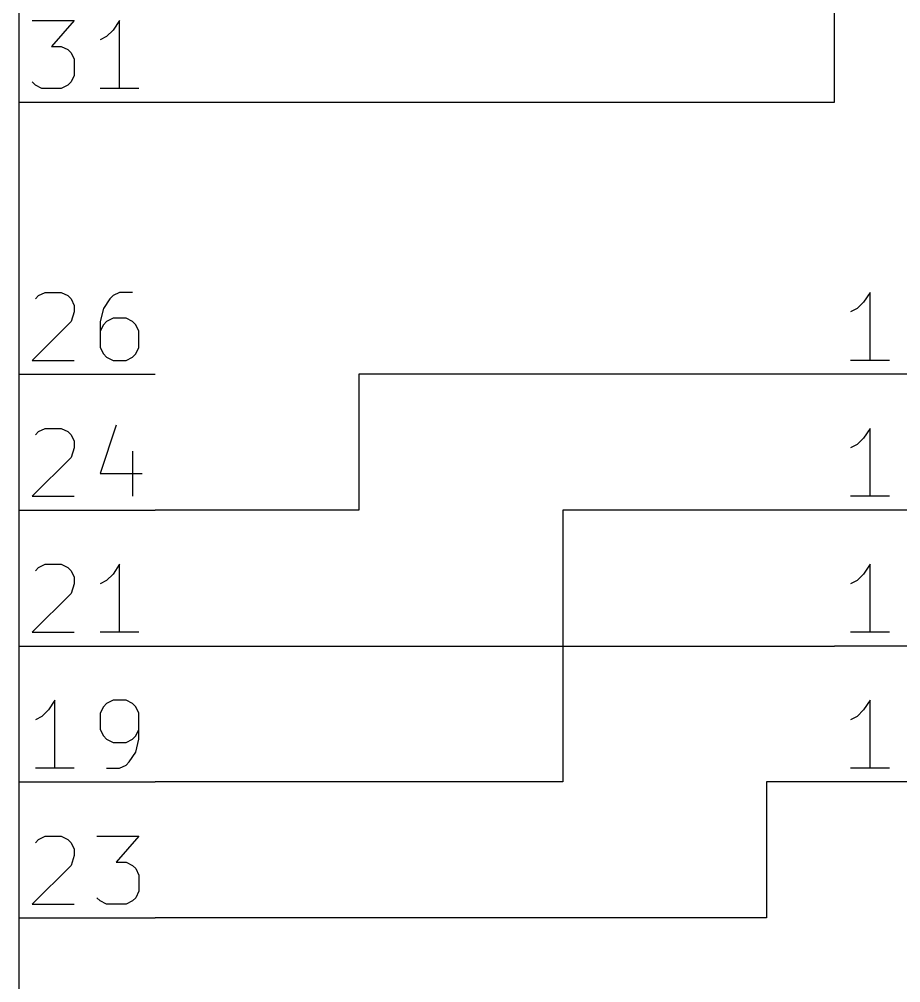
# Model space of a CAD drawing. Extents: x 0.4 to 11.3, y -7.9 to -0.4.
# Drawn here: x 3.95 to 4.599, y -3.798 to -3.089 of the extents above; entities that cross this region are included whole.
import ezdxf

# ---------------------------------------------------------------- set-up
doc = ezdxf.new("R2010")
doc.units = 0
doc.header["$MEASUREMENT"] = 0
for name, color, linetype in [('GREEN3', 91, 'CONTINUOUS'), ('LYELLOW', 51, 'CONTINUOUS'), ('RED2', 1, 'CONTINUOUS'), ('RED3', 11, 'CONTINUOUS')]:
    doc.layers.add(name, color=color, linetype=linetype)

msp = doc.modelspace()

# ---------------------------------------------------------------- linework, layer by layer
at = {"layer": 'GREEN3', "linetype": 'CONTINUOUS'}
for p, q in [((4.55, -3.15), (4.55, -2.5)), ((4.05, -3.15), (4.55, -3.15)), ((4.55, -3.35), (4.2, -3.35)), ((4.2, -3.35), (4.2, -3.45)), ((4.2, -3.45), (4.05, -3.45)), ((4.55, -3.45), (4.35, -3.45)), ((4.35, -3.45), (4.35, -3.65)), ((4.05, -3.55), (4.55, -3.55)), ((4.35, -3.65), (4.05, -3.65)), ((4.5, -3.65), (4.5, -3.75)), ((4.55, -3.65), (4.5, -3.65)), ((4.5, -3.75), (4.05, -3.75))]:
    msp.add_line(p, q, dxfattribs=at)
at = {"layer": 'LYELLOW', "linetype": 'CONTINUOUS'}
msp.add_line((3.95, -3.95), (3.95, -1.95), dxfattribs=at)
at = {"layer": 'RED2', "linetype": 'CONTINUOUS'}
for p, q in [((3.95, -3.95), (3.95, -1.95)), ((3.95, -3.15), (4.05, -3.15)), ((3.95, -3.15), (4.05, -3.15)), ((3.95, -3.35), (4.05, -3.35)), ((3.95, -3.35), (4.05, -3.35)), ((4.65, -3.35), (4.55, -3.35)), ((3.95, -3.45), (4.05, -3.45)), ((3.95, -3.45), (4.05, -3.45)), ((4.65, -3.45), (4.55, -3.45)), ((3.95, -3.55), (4.05, -3.55)), ((3.95, -3.55), (4.05, -3.55)), ((4.65, -3.55), (4.55, -3.55)), ((3.95, -3.65), (4.05, -3.65)), ((3.95, -3.65), (4.05, -3.65)), ((4.65, -3.65), (4.55, -3.65)), ((3.95, -3.75), (4.05, -3.75)), ((3.95, -3.75), (4.05, -3.75))]:
    msp.add_line(p, q, dxfattribs=at)
at = {"layer": 'RED3', "linetype": 'CONTINUOUS'}
for p, q in [((3.95952, -3.08988), (3.99048, -3.08988)), ((3.95952, -3.08988), (3.99048, -3.08988)), ((3.99048, -3.08988), (3.97381, -3.10893)), ((3.99048, -3.08988), (3.97381, -3.10893)), ((4.02381, -3.08988), (4.01905, -3.09702)), ((4.02381, -3.08988), (4.01905, -3.09702)), ((4.02381, -3.13988), (4.02381, -3.08988)), ((4.02381, -3.13988), (4.02381, -3.08988)), ((4.01428, -3.10178), (4.00952, -3.10417)), ((4.01428, -3.10178), (4.00952, -3.10417)), ((4.01905, -3.09702), (4.01428, -3.10178)), ((4.01905, -3.09702), (4.01428, -3.10178)), ((3.97381, -3.10893), (3.98095, -3.10893)), ((3.97381, -3.10893), (3.98095, -3.10893)), ((3.98095, -3.10893), (3.98571, -3.11131)), ((3.98095, -3.10893), (3.98571, -3.11131)), ((3.98571, -3.11131), (3.98809, -3.11369)), ((3.98571, -3.11131), (3.98809, -3.11369)), ((3.98809, -3.11369), (3.99048, -3.11845)), ((3.98809, -3.11369), (3.99048, -3.11845)), ((3.99048, -3.11845), (3.99048, -3.13035)), ((3.99048, -3.11845), (3.99048, -3.13035)), ((3.99048, -3.13035), (3.98809, -3.13512)), ((3.99048, -3.13035), (3.98809, -3.13512)), ((3.96191, -3.1375), (3.95952, -3.13512)), ((3.96191, -3.1375), (3.95952, -3.13512)), ((3.96667, -3.13988), (3.96191, -3.1375)), ((3.96667, -3.13988), (3.96191, -3.1375)), ((3.98571, -3.1375), (3.98095, -3.13988)), ((3.98571, -3.1375), (3.98095, -3.13988)), ((3.98809, -3.13512), (3.98571, -3.1375)), ((3.98809, -3.13512), (3.98571, -3.1375)), ((3.98095, -3.13988), (3.96667, -3.13988)), ((3.98095, -3.13988), (3.96667, -3.13988)), ((4.03809, -3.13988), (4.00952, -3.13988)), ((4.03809, -3.13988), (4.00952, -3.13988)), ((3.96191, -3.29464), (3.96428, -3.29226)), ((3.96191, -3.29464), (3.96428, -3.29226)), ((3.96428, -3.29226), (3.96905, -3.28988)), ((3.96428, -3.29226), (3.96905, -3.28988)), ((3.96905, -3.28988), (3.98095, -3.28988)), ((3.96905, -3.28988), (3.98095, -3.28988)), ((3.98095, -3.28988), (3.98571, -3.29226)), ((3.98095, -3.28988), (3.98571, -3.29226)), ((3.98571, -3.29226), (3.98809, -3.29464)), ((3.98571, -3.29226), (3.98809, -3.29464)), ((3.98809, -3.29464), (3.99048, -3.2994)), ((3.98809, -3.29464), (3.99048, -3.2994)), ((4.01667, -3.29464), (4.0119, -3.30178)), ((4.01667, -3.29464), (4.0119, -3.30178)), ((4.01905, -3.29226), (4.01667, -3.29464)), ((4.01905, -3.29226), (4.01667, -3.29464)), ((4.02381, -3.28988), (4.01905, -3.29226)), ((4.02381, -3.28988), (4.01905, -3.29226)), ((4.03333, -3.28988), (4.02381, -3.28988)), ((4.03333, -3.28988), (4.02381, -3.28988)), ((4.57619, -3.28988), (4.57143, -3.29702)), ((4.57619, -3.33988), (4.57619, -3.28988)), ((3.99048, -3.2994), (3.99048, -3.30417)), ((3.99048, -3.2994), (3.99048, -3.30417)), ((4.0119, -3.30178), (4.00952, -3.31131)), ((4.0119, -3.30178), (4.00952, -3.31131)), ((4.56667, -3.30178), (4.56191, -3.30417)), ((4.57143, -3.29702), (4.56667, -3.30178)), ((3.99048, -3.30417), (3.98809, -3.31131)), ((3.99048, -3.30417), (3.98809, -3.31131)), ((4.01905, -3.30893), (4.01428, -3.31131)), ((4.01905, -3.30893), (4.01428, -3.31131)), ((4.02857, -3.30893), (4.01905, -3.30893)), ((4.02857, -3.30893), (4.01905, -3.30893)), ((4.03333, -3.31131), (4.02857, -3.30893)), ((4.03333, -3.31131), (4.02857, -3.30893)), ((3.98809, -3.31131), (3.95952, -3.33988)), ((3.98809, -3.31131), (3.95952, -3.33988)), ((4.00952, -3.31131), (4.00952, -3.33035)), ((4.00952, -3.31131), (4.00952, -3.33035)), ((4.0119, -3.31369), (4.00952, -3.31845)), ((4.0119, -3.31369), (4.00952, -3.31845)), ((4.01428, -3.31131), (4.0119, -3.31369)), ((4.01428, -3.31131), (4.0119, -3.31369)), ((4.03571, -3.31369), (4.03333, -3.31131)), ((4.03571, -3.31369), (4.03333, -3.31131)), ((4.03809, -3.31845), (4.03571, -3.31369)), ((4.03809, -3.31845), (4.03571, -3.31369)), ((4.03809, -3.33035), (4.03809, -3.31845)), ((4.03809, -3.33035), (4.03809, -3.31845)), ((4.00952, -3.33035), (4.0119, -3.33512)), ((4.00952, -3.33035), (4.0119, -3.33512)), ((4.03571, -3.33512), (4.03809, -3.33035)), ((4.03571, -3.33512), (4.03809, -3.33035)), ((4.0119, -3.33512), (4.01428, -3.3375)), ((4.0119, -3.33512), (4.01428, -3.3375)), ((4.01428, -3.3375), (4.01905, -3.33988)), ((4.01428, -3.3375), (4.01905, -3.33988)), ((4.02857, -3.33988), (4.03333, -3.3375)), ((4.02857, -3.33988), (4.03333, -3.3375)), ((4.03333, -3.3375), (4.03571, -3.33512)), ((4.03333, -3.3375), (4.03571, -3.33512)), ((3.95952, -3.33988), (3.99048, -3.33988)), ((3.95952, -3.33988), (3.99048, -3.33988)), ((4.01905, -3.33988), (4.02857, -3.33988)), ((4.01905, -3.33988), (4.02857, -3.33988)), ((4.59048, -3.33988), (4.56191, -3.33988)), ((3.96191, -3.39464), (3.96428, -3.39226)), ((3.96191, -3.39464), (3.96428, -3.39226)), ((3.96428, -3.39226), (3.96905, -3.38988)), ((3.96428, -3.39226), (3.96905, -3.38988)), ((3.96905, -3.38988), (3.98095, -3.38988)), ((3.96905, -3.38988), (3.98095, -3.38988)), ((3.98095, -3.38988), (3.98571, -3.39226)), ((3.98095, -3.38988), (3.98571, -3.39226)), ((3.98571, -3.39226), (3.98809, -3.39464)), ((3.98571, -3.39226), (3.98809, -3.39464)), ((4.02143, -3.3875), (4.00952, -3.42321)), ((4.02143, -3.3875), (4.00952, -3.42321)), ((4.57619, -3.38988), (4.57143, -3.39702)), ((4.57619, -3.43988), (4.57619, -3.38988)), ((3.98809, -3.39464), (3.99048, -3.3994)), ((3.98809, -3.39464), (3.99048, -3.3994)), ((3.99048, -3.3994), (3.99048, -3.40417)), ((3.99048, -3.3994), (3.99048, -3.40417)), ((4.57143, -3.39702), (4.56667, -3.40178)), ((3.99048, -3.40417), (3.98809, -3.41131)), ((3.99048, -3.40417), (3.98809, -3.41131)), ((4.03333, -3.40655), (4.03333, -3.43988)), ((4.03333, -3.40655), (4.03333, -3.43988)), ((4.56667, -3.40178), (4.56191, -3.40417)), ((3.98809, -3.41131), (3.95952, -3.43988)), ((3.98809, -3.41131), (3.95952, -3.43988)), ((4.00952, -3.42321), (4.04047, -3.42321)), ((4.00952, -3.42321), (4.04047, -3.42321)), ((3.95952, -3.43988), (3.99048, -3.43988)), ((3.95952, -3.43988), (3.99048, -3.43988)), ((4.59048, -3.43988), (4.56191, -3.43988)), ((3.96191, -3.49464), (3.96428, -3.49226)), ((3.96191, -3.49464), (3.96428, -3.49226)), ((3.96428, -3.49226), (3.96905, -3.48988)), ((3.96428, -3.49226), (3.96905, -3.48988)), ((3.96905, -3.48988), (3.98095, -3.48988)), ((3.96905, -3.48988), (3.98095, -3.48988)), ((3.98095, -3.48988), (3.98571, -3.49226)), ((3.98095, -3.48988), (3.98571, -3.49226)), ((3.98571, -3.49226), (3.98809, -3.49464)), ((3.98571, -3.49226), (3.98809, -3.49464)), ((4.02381, -3.48988), (4.01905, -3.49702)), ((4.02381, -3.48988), (4.01905, -3.49702)), ((4.02381, -3.53988), (4.02381, -3.48988)), ((4.02381, -3.53988), (4.02381, -3.48988)), ((4.57619, -3.48988), (4.57143, -3.49702)), ((4.57619, -3.53988), (4.57619, -3.48988)), ((3.98809, -3.49464), (3.99048, -3.4994)), ((3.98809, -3.49464), (3.99048, -3.4994)), ((3.99048, -3.4994), (3.99048, -3.50417)), ((3.99048, -3.4994), (3.99048, -3.50417)), ((4.01905, -3.49702), (4.01428, -3.50178)), ((4.01905, -3.49702), (4.01428, -3.50178)), ((4.57143, -3.49702), (4.56667, -3.50178)), ((3.99048, -3.50417), (3.98809, -3.51131)), ((3.99048, -3.50417), (3.98809, -3.51131)), ((4.01428, -3.50178), (4.00952, -3.50417)), ((4.01428, -3.50178), (4.00952, -3.50417)), ((4.56667, -3.50178), (4.56191, -3.50417)), ((3.98809, -3.51131), (3.95952, -3.53988)), ((3.98809, -3.51131), (3.95952, -3.53988)), ((3.95952, -3.53988), (3.99048, -3.53988)), ((3.95952, -3.53988), (3.99048, -3.53988)), ((4.03809, -3.53988), (4.00952, -3.53988)), ((4.03809, -3.53988), (4.00952, -3.53988)), ((4.59048, -3.53988), (4.56191, -3.53988)), ((3.97619, -3.58988), (3.97143, -3.59702)), ((3.97619, -3.58988), (3.97143, -3.59702)), ((3.97619, -3.63988), (3.97619, -3.58988)), ((3.97619, -3.63988), (3.97619, -3.58988)), ((4.01428, -3.59226), (4.0119, -3.59464)), ((4.01428, -3.59226), (4.0119, -3.59464)), ((4.01905, -3.58988), (4.01428, -3.59226)), ((4.01905, -3.58988), (4.01428, -3.59226)), ((4.02857, -3.58988), (4.01905, -3.58988)), ((4.02857, -3.58988), (4.01905, -3.58988)), ((4.03333, -3.59226), (4.02857, -3.58988)), ((4.03333, -3.59226), (4.02857, -3.58988)), ((4.03571, -3.59464), (4.03333, -3.59226)), ((4.03571, -3.59464), (4.03333, -3.59226)), ((4.57619, -3.58988), (4.57143, -3.59702)), ((4.57619, -3.63988), (4.57619, -3.58988)), ((3.97143, -3.59702), (3.96667, -3.60178)), ((3.97143, -3.59702), (3.96667, -3.60178)), ((4.0119, -3.59464), (4.00952, -3.5994)), ((4.0119, -3.59464), (4.00952, -3.5994)), ((4.00952, -3.5994), (4.00952, -3.61131)), ((4.00952, -3.5994), (4.00952, -3.61131)), ((4.03809, -3.5994), (4.03571, -3.59464)), ((4.03809, -3.5994), (4.03571, -3.59464)), ((4.03809, -3.61845), (4.03809, -3.5994)), ((4.03809, -3.61845), (4.03809, -3.5994)), ((4.57143, -3.59702), (4.56667, -3.60178)), ((3.96667, -3.60178), (3.96191, -3.60417)), ((3.96667, -3.60178), (3.96191, -3.60417)), ((4.56667, -3.60178), (4.56191, -3.60417)), ((4.00952, -3.61131), (4.0119, -3.61607)), ((4.00952, -3.61131), (4.0119, -3.61607)), ((4.03571, -3.61607), (4.03809, -3.61131)), ((4.03571, -3.61607), (4.03809, -3.61131)), ((4.0119, -3.61607), (4.01428, -3.61845)), ((4.0119, -3.61607), (4.01428, -3.61845)), ((4.01428, -3.61845), (4.01905, -3.62083)), ((4.01428, -3.61845), (4.01905, -3.62083)), ((4.01905, -3.62083), (4.02857, -3.62083)), ((4.01905, -3.62083), (4.02857, -3.62083)), ((4.02857, -3.62083), (4.03333, -3.61845)), ((4.02857, -3.62083), (4.03333, -3.61845)), ((4.03333, -3.61845), (4.03571, -3.61607)), ((4.03333, -3.61845), (4.03571, -3.61607)), ((4.03571, -3.62797), (4.03809, -3.61845)), ((4.03571, -3.62797), (4.03809, -3.61845)), ((4.03095, -3.63512), (4.03571, -3.62797)), ((4.03095, -3.63512), (4.03571, -3.62797)), ((4.02857, -3.6375), (4.03095, -3.63512)), ((4.02857, -3.6375), (4.03095, -3.63512)), ((3.99048, -3.63988), (3.96191, -3.63988)), ((3.99048, -3.63988), (3.96191, -3.63988)), ((4.01428, -3.63988), (4.02381, -3.63988)), ((4.01428, -3.63988), (4.02381, -3.63988)), ((4.02381, -3.63988), (4.02857, -3.6375)), ((4.02381, -3.63988), (4.02857, -3.6375)), ((4.59048, -3.63988), (4.56191, -3.63988)), ((3.96428, -3.69226), (3.96905, -3.68988)), ((3.96428, -3.69226), (3.96905, -3.68988)), ((3.96905, -3.68988), (3.98095, -3.68988)), ((3.96905, -3.68988), (3.98095, -3.68988)), ((3.98095, -3.68988), (3.98571, -3.69226)), ((3.98095, -3.68988), (3.98571, -3.69226)), ((4.00714, -3.68988), (4.03809, -3.68988)), ((4.00714, -3.68988), (4.03809, -3.68988)), ((4.03809, -3.68988), (4.02143, -3.70893)), ((4.03809, -3.68988), (4.02143, -3.70893)), ((3.96191, -3.69464), (3.96428, -3.69226)), ((3.96191, -3.69464), (3.96428, -3.69226)), ((3.98571, -3.69226), (3.98809, -3.69464)), ((3.98571, -3.69226), (3.98809, -3.69464)), ((3.98809, -3.69464), (3.99048, -3.6994)), ((3.98809, -3.69464), (3.99048, -3.6994)), ((3.99048, -3.70417), (3.98809, -3.71131)), ((3.99048, -3.70417), (3.98809, -3.71131)), ((3.99048, -3.6994), (3.99048, -3.70417)), ((3.99048, -3.6994), (3.99048, -3.70417)), ((3.98809, -3.71131), (3.95952, -3.73988)), ((3.98809, -3.71131), (3.95952, -3.73988)), ((4.02143, -3.70893), (4.02857, -3.70893)), ((4.02143, -3.70893), (4.02857, -3.70893)), ((4.02857, -3.70893), (4.03333, -3.71131)), ((4.02857, -3.70893), (4.03333, -3.71131)), ((4.03333, -3.71131), (4.03571, -3.71369)), ((4.03333, -3.71131), (4.03571, -3.71369)), ((4.03571, -3.71369), (4.03809, -3.71845)), ((4.03571, -3.71369), (4.03809, -3.71845)), ((4.03809, -3.71845), (4.03809, -3.73035)), ((4.03809, -3.71845), (4.03809, -3.73035)), ((4.03809, -3.73035), (4.03571, -3.73512)), ((4.03809, -3.73035), (4.03571, -3.73512)), ((3.95952, -3.73988), (3.99048, -3.73988)), ((3.95952, -3.73988), (3.99048, -3.73988)), ((4.00952, -3.7375), (4.00714, -3.73512)), ((4.00952, -3.7375), (4.00714, -3.73512)), ((4.01428, -3.73988), (4.00952, -3.7375)), ((4.01428, -3.73988), (4.00952, -3.7375)), ((4.02857, -3.73988), (4.01428, -3.73988)), ((4.02857, -3.73988), (4.01428, -3.73988)), ((4.03333, -3.7375), (4.02857, -3.73988)), ((4.03333, -3.7375), (4.02857, -3.73988)), ((4.03571, -3.73512), (4.03333, -3.7375)), ((4.03571, -3.73512), (4.03333, -3.7375))]:
    msp.add_line(p, q, dxfattribs=at)

doc.saveas('drawing.dxf')
